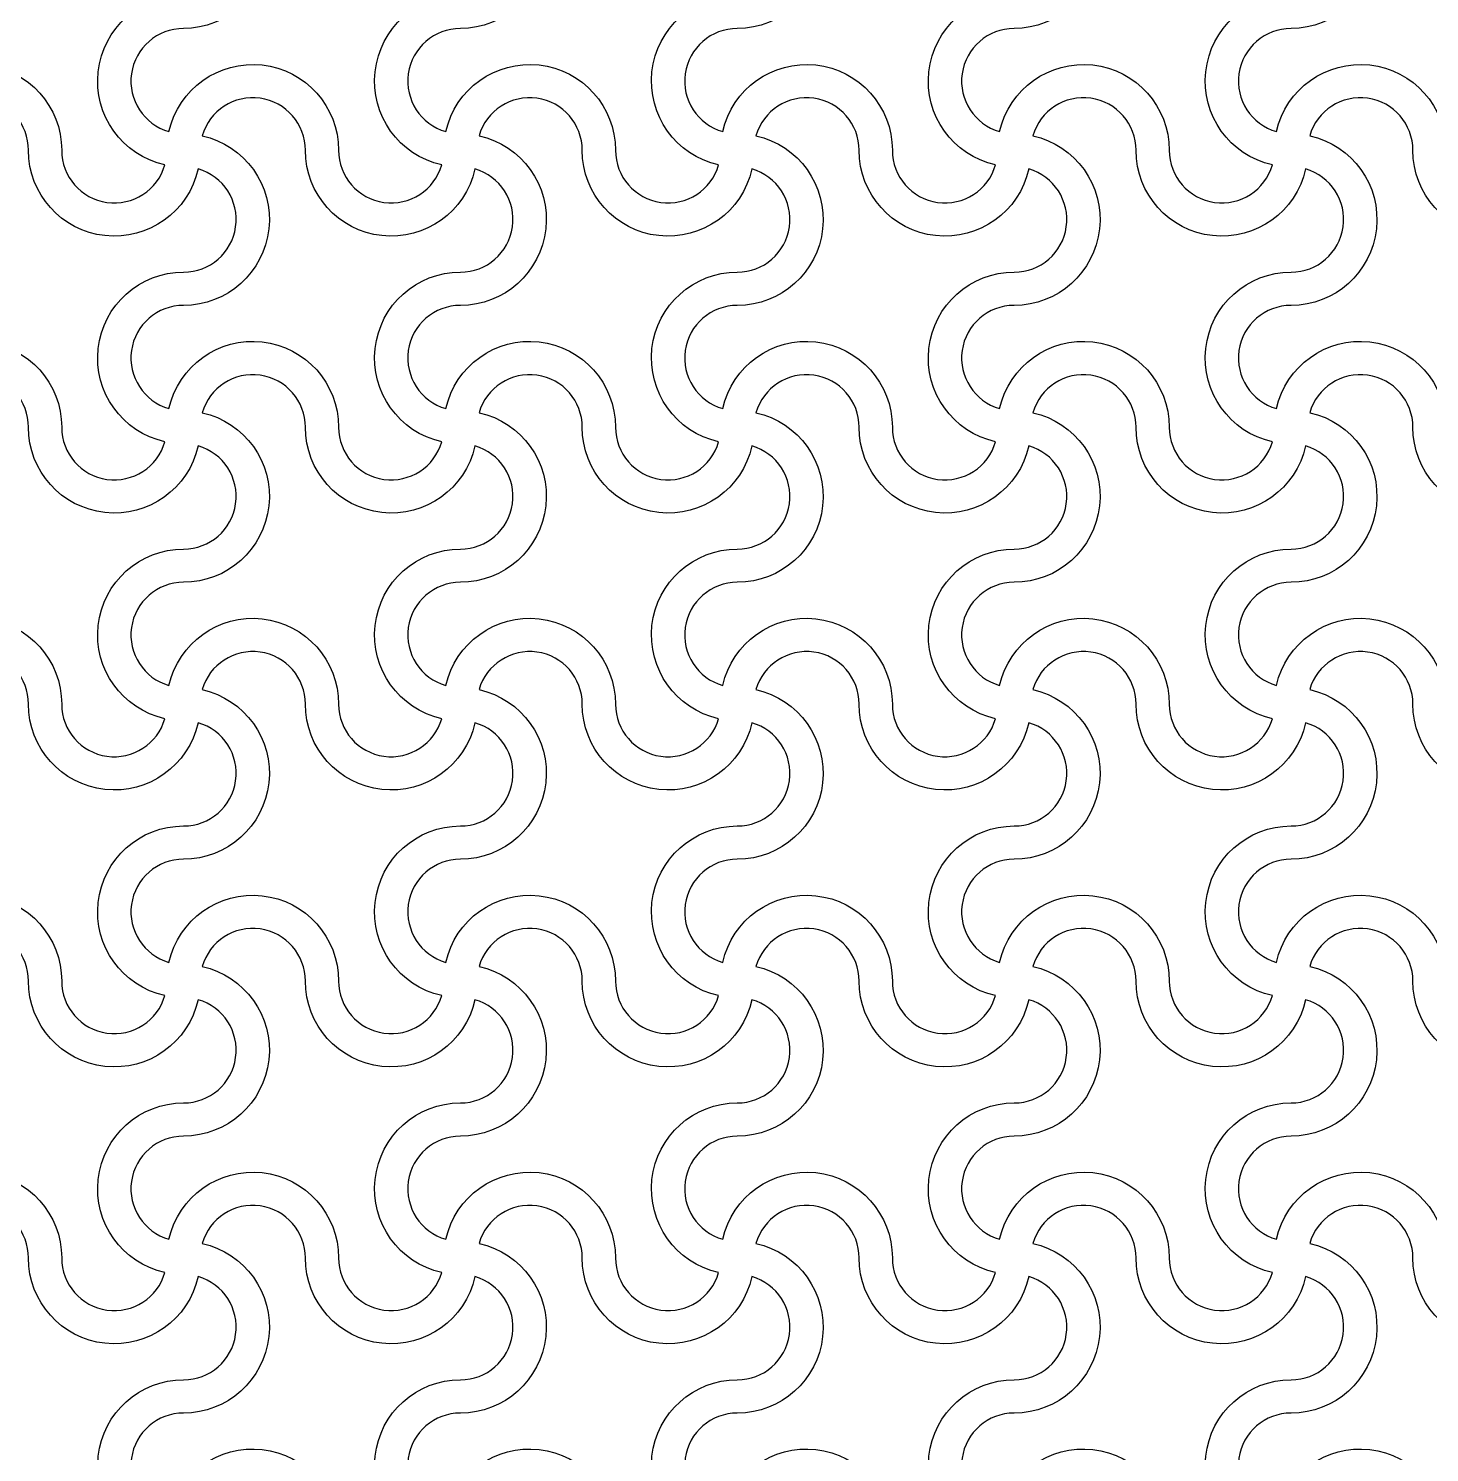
# Model space of a CAD drawing. Header units: millimetres. Extents: x 24 to 345, y 12 to 201.
# Drawn here: x 48.971 to 50.995, y 31.213 to 33.27 of the extents above; entities that cross this region are included whole.
import ezdxf

# ---------------------------------------------------------------- set-up
doc = ezdxf.new("R2010")
doc.units = ezdxf.units.MM
doc.header["$MEASUREMENT"] = 0
doc.layers.add('5th metal (rf+ground)', color=240, linetype='Continuous')

msp = doc.modelspace()

# ---------------------------------------------------------------- linework, layer by layer
at = {"layer": '5th metal (rf+ground)'}
for points in [[(49.21633, 33.46724, -0.8959788), (48.9713, 33.49421, 0.8687853), (48.82227, 33.51524, -0.8959788), (48.7953, 33.27021, 0.8687853), (48.77427, 33.12118, -0.8959788), (49.0193, 33.09421, 0.8687853), (49.16833, 33.07318, -0.8959788), (49.1953, 33.31821, 0.8687853)], [(49.21633, 33.46724, -0.8959788), (48.9713, 33.49421, 0.8687853), (48.82227, 33.51524, -0.8959788), (48.7953, 33.27021, 0.8687853), (48.77427, 33.12118, -0.8959788), (49.0193, 33.09421, 0.8687853), (49.16833, 33.07318, -0.8959788), (49.1953, 33.31821, 0.8687853)], [(49.21633, 33.46724, -0.8959788), (48.9713, 33.49421, 0.8687853), (48.82227, 33.51524, -0.8959788), (48.7953, 33.27021, 0.8687853), (48.77427, 33.12118, -0.8959788), (49.0193, 33.09421, 0.8687853), (49.16833, 33.07318, -0.8959788), (49.1953, 33.31821, 0.8687853)], [(49.21633, 33.46724, -0.8959788), (48.9713, 33.49421, 0.8687853), (48.82227, 33.51524, -0.8959788), (48.7953, 33.27021, 0.8687853), (48.77427, 33.12118, -0.8959788), (49.0193, 33.09421, 0.8687853), (49.16833, 33.07318, -0.8959788), (49.1953, 33.31821, 0.8687853)], [(49.61633, 33.46724, -0.8959788), (49.3713, 33.49421, 0.8687853), (49.22227, 33.51524, -0.8959788), (49.1953, 33.27021, 0.8687853), (49.17427, 33.12118, -0.8959788), (49.4193, 33.09421, 0.8687853), (49.56833, 33.07318, -0.8959788), (49.5953, 33.31821, 0.8687853)], [(49.61633, 33.46724, -0.8959788), (49.3713, 33.49421, 0.8687853), (49.22227, 33.51524, -0.8959788), (49.1953, 33.27021, 0.8687853), (49.17427, 33.12118, -0.8959788), (49.4193, 33.09421, 0.8687853), (49.56833, 33.07318, -0.8959788), (49.5953, 33.31821, 0.8687853)], [(49.61633, 33.46724, -0.8959788), (49.3713, 33.49421, 0.8687853), (49.22227, 33.51524, -0.8959788), (49.1953, 33.27021, 0.8687853), (49.17427, 33.12118, -0.8959788), (49.4193, 33.09421, 0.8687853), (49.56833, 33.07318, -0.8959788), (49.5953, 33.31821, 0.8687853)], [(49.61633, 33.46724, -0.8959788), (49.3713, 33.49421, 0.8687853), (49.22227, 33.51524, -0.8959788), (49.1953, 33.27021, 0.8687853), (49.17427, 33.12118, -0.8959788), (49.4193, 33.09421, 0.8687853), (49.56833, 33.07318, -0.8959788), (49.5953, 33.31821, 0.8687853)], [(50.01633, 33.46724, -0.8959788), (49.7713, 33.49421, 0.8687853), (49.62227, 33.51524, -0.8959788), (49.5953, 33.27021, 0.8687853), (49.57427, 33.12118, -0.8959788), (49.8193, 33.09421, 0.8687853), (49.96833, 33.07318, -0.8959788), (49.9953, 33.31821, 0.8687853)], [(50.01633, 33.46724, -0.8959788), (49.7713, 33.49421, 0.8687853), (49.62227, 33.51524, -0.8959788), (49.5953, 33.27021, 0.8687853), (49.57427, 33.12118, -0.8959788), (49.8193, 33.09421, 0.8687853), (49.96833, 33.07318, -0.8959788), (49.9953, 33.31821, 0.8687853)], [(50.01633, 33.46724, -0.8959788), (49.7713, 33.49421, 0.8687853), (49.62227, 33.51524, -0.8959788), (49.5953, 33.27021, 0.8687853), (49.57427, 33.12118, -0.8959788), (49.8193, 33.09421, 0.8687853), (49.96833, 33.07318, -0.8959788), (49.9953, 33.31821, 0.8687853)], [(50.01633, 33.46724, -0.8959788), (49.7713, 33.49421, 0.8687853), (49.62227, 33.51524, -0.8959788), (49.5953, 33.27021, 0.8687853), (49.57427, 33.12118, -0.8959788), (49.8193, 33.09421, 0.8687853), (49.96833, 33.07318, -0.8959788), (49.9953, 33.31821, 0.8687853)], [(50.41633, 33.46724, -0.8959788), (50.1713, 33.49421, 0.8687853), (50.02227, 33.51524, -0.8959788), (49.9953, 33.27021, 0.8687853), (49.97427, 33.12118, -0.8959788), (50.2193, 33.09421, 0.8687853), (50.36833, 33.07318, -0.8959788), (50.3953, 33.31821, 0.8687853)], [(50.41633, 33.46724, -0.8959788), (50.1713, 33.49421, 0.8687853), (50.02227, 33.51524, -0.8959788), (49.9953, 33.27021, 0.8687853), (49.97427, 33.12118, -0.8959788), (50.2193, 33.09421, 0.8687853), (50.36833, 33.07318, -0.8959788), (50.3953, 33.31821, 0.8687853)], [(50.41633, 33.46724, -0.8959788), (50.1713, 33.49421, 0.8687853), (50.02227, 33.51524, -0.8959788), (49.9953, 33.27021, 0.8687853), (49.97427, 33.12118, -0.8959788), (50.2193, 33.09421, 0.8687853), (50.36833, 33.07318, -0.8959788), (50.3953, 33.31821, 0.8687853)], [(50.41633, 33.46724, -0.8959788), (50.1713, 33.49421, 0.8687853), (50.02227, 33.51524, -0.8959788), (49.9953, 33.27021, 0.8687853), (49.97427, 33.12118, -0.8959788), (50.2193, 33.09421, 0.8687853), (50.36833, 33.07318, -0.8959788), (50.3953, 33.31821, 0.8687853)], [(50.81633, 33.46724, -0.8959788), (50.5713, 33.49421, 0.8687853), (50.42227, 33.51524, -0.8959788), (50.3953, 33.27021, 0.8687853), (50.37427, 33.12118, -0.8959788), (50.6193, 33.09421, 0.8687853), (50.76833, 33.07318, -0.8959788), (50.7953, 33.31821, 0.8687853)], [(50.81633, 33.46724, -0.8959788), (50.5713, 33.49421, 0.8687853), (50.42227, 33.51524, -0.8959788), (50.3953, 33.27021, 0.8687853), (50.37427, 33.12118, -0.8959788), (50.6193, 33.09421, 0.8687853), (50.76833, 33.07318, -0.8959788), (50.7953, 33.31821, 0.8687853)], [(50.81633, 33.46724, -0.8959788), (50.5713, 33.49421, 0.8687853), (50.42227, 33.51524, -0.8959788), (50.3953, 33.27021, 0.8687853), (50.37427, 33.12118, -0.8959788), (50.6193, 33.09421, 0.8687853), (50.76833, 33.07318, -0.8959788), (50.7953, 33.31821, 0.8687853)], [(50.81633, 33.46724, -0.8959788), (50.5713, 33.49421, 0.8687853), (50.42227, 33.51524, -0.8959788), (50.3953, 33.27021, 0.8687853), (50.37427, 33.12118, -0.8959788), (50.6193, 33.09421, 0.8687853), (50.76833, 33.07318, -0.8959788), (50.7953, 33.31821, 0.8687853)], [(51.21633, 33.46724, -0.8959788), (50.9713, 33.49421, 0.8687853), (50.82227, 33.51524, -0.8959788), (50.7953, 33.27021, 0.8687853), (50.77427, 33.12118, -0.8959788), (51.0193, 33.09421, 0.8687853), (51.16833, 33.07318, -0.8959788), (51.1953, 33.31821, 0.8687853)], [(51.21633, 33.46724, -0.8959788), (50.9713, 33.49421, 0.8687853), (50.82227, 33.51524, -0.8959788), (50.7953, 33.27021, 0.8687853), (50.77427, 33.12118, -0.8959788), (51.0193, 33.09421, 0.8687853), (51.16833, 33.07318, -0.8959788), (51.1953, 33.31821, 0.8687853)], [(51.21633, 33.46724, -0.8959788), (50.9713, 33.49421, 0.8687853), (50.82227, 33.51524, -0.8959788), (50.7953, 33.27021, 0.8687853), (50.77427, 33.12118, -0.8959788), (51.0193, 33.09421, 0.8687853), (51.16833, 33.07318, -0.8959788), (51.1953, 33.31821, 0.8687853)], [(51.21633, 33.46724, -0.8959788), (50.9713, 33.49421, 0.8687853), (50.82227, 33.51524, -0.8959788), (50.7953, 33.27021, 0.8687853), (50.77427, 33.12118, -0.8959788), (51.0193, 33.09421, 0.8687853), (51.16833, 33.07318, -0.8959788), (51.1953, 33.31821, 0.8687853)], [(49.21633, 33.06724, -0.8959788), (48.9713, 33.09421, 0.8687853), (48.82227, 33.11524, -0.8959788), (48.7953, 32.87021, 0.8687853), (48.77427, 32.72118, -0.8959788), (49.0193, 32.69421, 0.8687853), (49.16833, 32.67318, -0.8959788), (49.1953, 32.91821, 0.8687853)], [(49.21633, 33.06724, -0.8959788), (48.9713, 33.09421, 0.8687853), (48.82227, 33.11524, -0.8959788), (48.7953, 32.87021, 0.8687853), (48.77427, 32.72118, -0.8959788), (49.0193, 32.69421, 0.8687853), (49.16833, 32.67318, -0.8959788), (49.1953, 32.91821, 0.8687853)], [(49.21633, 33.06724, -0.8959788), (48.9713, 33.09421, 0.8687853), (48.82227, 33.11524, -0.8959788), (48.7953, 32.87021, 0.8687853), (48.77427, 32.72118, -0.8959788), (49.0193, 32.69421, 0.8687853), (49.16833, 32.67318, -0.8959788), (49.1953, 32.91821, 0.8687853)], [(49.21633, 33.06724, -0.8959788), (48.9713, 33.09421, 0.8687853), (48.82227, 33.11524, -0.8959788), (48.7953, 32.87021, 0.8687853), (48.77427, 32.72118, -0.8959788), (49.0193, 32.69421, 0.8687853), (49.16833, 32.67318, -0.8959788), (49.1953, 32.91821, 0.8687853)], [(49.61633, 33.06724, -0.8959788), (49.3713, 33.09421, 0.8687853), (49.22227, 33.11524, -0.8959788), (49.1953, 32.87021, 0.8687853), (49.17427, 32.72118, -0.8959788), (49.4193, 32.69421, 0.8687853), (49.56833, 32.67318, -0.8959788), (49.5953, 32.91821, 0.8687853)], [(49.61633, 33.06724, -0.8959788), (49.3713, 33.09421, 0.8687853), (49.22227, 33.11524, -0.8959788), (49.1953, 32.87021, 0.8687853), (49.17427, 32.72118, -0.8959788), (49.4193, 32.69421, 0.8687853), (49.56833, 32.67318, -0.8959788), (49.5953, 32.91821, 0.8687853)], [(49.61633, 33.06724, -0.8959788), (49.3713, 33.09421, 0.8687853), (49.22227, 33.11524, -0.8959788), (49.1953, 32.87021, 0.8687853), (49.17427, 32.72118, -0.8959788), (49.4193, 32.69421, 0.8687853), (49.56833, 32.67318, -0.8959788), (49.5953, 32.91821, 0.8687853)], [(49.61633, 33.06724, -0.8959788), (49.3713, 33.09421, 0.8687853), (49.22227, 33.11524, -0.8959788), (49.1953, 32.87021, 0.8687853), (49.17427, 32.72118, -0.8959788), (49.4193, 32.69421, 0.8687853), (49.56833, 32.67318, -0.8959788), (49.5953, 32.91821, 0.8687853)], [(50.01633, 33.06724, -0.8959788), (49.7713, 33.09421, 0.8687853), (49.62227, 33.11524, -0.8959788), (49.5953, 32.87021, 0.8687853), (49.57427, 32.72118, -0.8959788), (49.8193, 32.69421, 0.8687853), (49.96833, 32.67318, -0.8959788), (49.9953, 32.91821, 0.8687853)], [(50.01633, 33.06724, -0.8959788), (49.7713, 33.09421, 0.8687853), (49.62227, 33.11524, -0.8959788), (49.5953, 32.87021, 0.8687853), (49.57427, 32.72118, -0.8959788), (49.8193, 32.69421, 0.8687853), (49.96833, 32.67318, -0.8959788), (49.9953, 32.91821, 0.8687853)], [(50.01633, 33.06724, -0.8959788), (49.7713, 33.09421, 0.8687853), (49.62227, 33.11524, -0.8959788), (49.5953, 32.87021, 0.8687853), (49.57427, 32.72118, -0.8959788), (49.8193, 32.69421, 0.8687853), (49.96833, 32.67318, -0.8959788), (49.9953, 32.91821, 0.8687853)], [(50.01633, 33.06724, -0.8959788), (49.7713, 33.09421, 0.8687853), (49.62227, 33.11524, -0.8959788), (49.5953, 32.87021, 0.8687853), (49.57427, 32.72118, -0.8959788), (49.8193, 32.69421, 0.8687853), (49.96833, 32.67318, -0.8959788), (49.9953, 32.91821, 0.8687853)], [(50.41633, 33.06724, -0.8959788), (50.1713, 33.09421, 0.8687853), (50.02227, 33.11524, -0.8959788), (49.9953, 32.87021, 0.8687853), (49.97427, 32.72118, -0.8959788), (50.2193, 32.69421, 0.8687853), (50.36833, 32.67318, -0.8959788), (50.3953, 32.91821, 0.8687853)], [(50.41633, 33.06724, -0.8959788), (50.1713, 33.09421, 0.8687853), (50.02227, 33.11524, -0.8959788), (49.9953, 32.87021, 0.8687853), (49.97427, 32.72118, -0.8959788), (50.2193, 32.69421, 0.8687853), (50.36833, 32.67318, -0.8959788), (50.3953, 32.91821, 0.8687853)], [(50.41633, 33.06724, -0.8959788), (50.1713, 33.09421, 0.8687853), (50.02227, 33.11524, -0.8959788), (49.9953, 32.87021, 0.8687853), (49.97427, 32.72118, -0.8959788), (50.2193, 32.69421, 0.8687853), (50.36833, 32.67318, -0.8959788), (50.3953, 32.91821, 0.8687853)], [(50.41633, 33.06724, -0.8959788), (50.1713, 33.09421, 0.8687853), (50.02227, 33.11524, -0.8959788), (49.9953, 32.87021, 0.8687853), (49.97427, 32.72118, -0.8959788), (50.2193, 32.69421, 0.8687853), (50.36833, 32.67318, -0.8959788), (50.3953, 32.91821, 0.8687853)], [(50.81633, 33.06724, -0.8959788), (50.5713, 33.09421, 0.8687853), (50.42227, 33.11524, -0.8959788), (50.3953, 32.87021, 0.8687853), (50.37427, 32.72118, -0.8959788), (50.6193, 32.69421, 0.8687853), (50.76833, 32.67318, -0.8959788), (50.7953, 32.91821, 0.8687853)], [(50.81633, 33.06724, -0.8959788), (50.5713, 33.09421, 0.8687853), (50.42227, 33.11524, -0.8959788), (50.3953, 32.87021, 0.8687853), (50.37427, 32.72118, -0.8959788), (50.6193, 32.69421, 0.8687853), (50.76833, 32.67318, -0.8959788), (50.7953, 32.91821, 0.8687853)], [(50.81633, 33.06724, -0.8959788), (50.5713, 33.09421, 0.8687853), (50.42227, 33.11524, -0.8959788), (50.3953, 32.87021, 0.8687853), (50.37427, 32.72118, -0.8959788), (50.6193, 32.69421, 0.8687853), (50.76833, 32.67318, -0.8959788), (50.7953, 32.91821, 0.8687853)], [(50.81633, 33.06724, -0.8959788), (50.5713, 33.09421, 0.8687853), (50.42227, 33.11524, -0.8959788), (50.3953, 32.87021, 0.8687853), (50.37427, 32.72118, -0.8959788), (50.6193, 32.69421, 0.8687853), (50.76833, 32.67318, -0.8959788), (50.7953, 32.91821, 0.8687853)], [(51.21633, 33.06724, -0.8959788), (50.9713, 33.09421, 0.8687853), (50.82227, 33.11524, -0.8959788), (50.7953, 32.87021, 0.8687853), (50.77427, 32.72118, -0.8959788), (51.0193, 32.69421, 0.8687853), (51.16833, 32.67318, -0.8959788), (51.1953, 32.91821, 0.8687853)], [(51.21633, 33.06724, -0.8959788), (50.9713, 33.09421, 0.8687853), (50.82227, 33.11524, -0.8959788), (50.7953, 32.87021, 0.8687853), (50.77427, 32.72118, -0.8959788), (51.0193, 32.69421, 0.8687853), (51.16833, 32.67318, -0.8959788), (51.1953, 32.91821, 0.8687853)], [(51.21633, 33.06724, -0.8959788), (50.9713, 33.09421, 0.8687853), (50.82227, 33.11524, -0.8959788), (50.7953, 32.87021, 0.8687853), (50.77427, 32.72118, -0.8959788), (51.0193, 32.69421, 0.8687853), (51.16833, 32.67318, -0.8959788), (51.1953, 32.91821, 0.8687853)], [(51.21633, 33.06724, -0.8959788), (50.9713, 33.09421, 0.8687853), (50.82227, 33.11524, -0.8959788), (50.7953, 32.87021, 0.8687853), (50.77427, 32.72118, -0.8959788), (51.0193, 32.69421, 0.8687853), (51.16833, 32.67318, -0.8959788), (51.1953, 32.91821, 0.8687853)], [(49.21633, 32.66724, -0.8959788), (48.9713, 32.69421, 0.8687853), (48.82227, 32.71524, -0.8959788), (48.7953, 32.47021, 0.8687853), (48.77427, 32.32118, -0.8959788), (49.0193, 32.29421, 0.8687853), (49.16833, 32.27318, -0.8959788), (49.1953, 32.51821, 0.8687853)], [(49.21633, 32.66724, -0.8959788), (48.9713, 32.69421, 0.8687853), (48.82227, 32.71524, -0.8959788), (48.7953, 32.47021, 0.8687853), (48.77427, 32.32118, -0.8959788), (49.0193, 32.29421, 0.8687853), (49.16833, 32.27318, -0.8959788), (49.1953, 32.51821, 0.8687853)], [(49.21633, 32.66724, -0.8959788), (48.9713, 32.69421, 0.8687853), (48.82227, 32.71524, -0.8959788), (48.7953, 32.47021, 0.8687853), (48.77427, 32.32118, -0.8959788), (49.0193, 32.29421, 0.8687853), (49.16833, 32.27318, -0.8959788), (49.1953, 32.51821, 0.8687853)], [(49.21633, 32.66724, -0.8959788), (48.9713, 32.69421, 0.8687853), (48.82227, 32.71524, -0.8959788), (48.7953, 32.47021, 0.8687853), (48.77427, 32.32118, -0.8959788), (49.0193, 32.29421, 0.8687853), (49.16833, 32.27318, -0.8959788), (49.1953, 32.51821, 0.8687853)], [(49.61633, 32.66724, -0.8959788), (49.3713, 32.69421, 0.8687853), (49.22227, 32.71524, -0.8959788), (49.1953, 32.47021, 0.8687853), (49.17427, 32.32118, -0.8959788), (49.4193, 32.29421, 0.8687853), (49.56833, 32.27318, -0.8959788), (49.5953, 32.51821, 0.8687853)], [(49.61633, 32.66724, -0.8959788), (49.3713, 32.69421, 0.8687853), (49.22227, 32.71524, -0.8959788), (49.1953, 32.47021, 0.8687853), (49.17427, 32.32118, -0.8959788), (49.4193, 32.29421, 0.8687853), (49.56833, 32.27318, -0.8959788), (49.5953, 32.51821, 0.8687853)], [(49.61633, 32.66724, -0.8959788), (49.3713, 32.69421, 0.8687853), (49.22227, 32.71524, -0.8959788), (49.1953, 32.47021, 0.8687853), (49.17427, 32.32118, -0.8959788), (49.4193, 32.29421, 0.8687853), (49.56833, 32.27318, -0.8959788), (49.5953, 32.51821, 0.8687853)], [(49.61633, 32.66724, -0.8959788), (49.3713, 32.69421, 0.8687853), (49.22227, 32.71524, -0.8959788), (49.1953, 32.47021, 0.8687853), (49.17427, 32.32118, -0.8959788), (49.4193, 32.29421, 0.8687853), (49.56833, 32.27318, -0.8959788), (49.5953, 32.51821, 0.8687853)], [(50.01633, 32.66724, -0.8959788), (49.7713, 32.69421, 0.8687853), (49.62227, 32.71524, -0.8959788), (49.5953, 32.47021, 0.8687853), (49.57427, 32.32118, -0.8959788), (49.8193, 32.29421, 0.8687853), (49.96833, 32.27318, -0.8959788), (49.9953, 32.51821, 0.8687853)], [(50.01633, 32.66724, -0.8959788), (49.7713, 32.69421, 0.8687853), (49.62227, 32.71524, -0.8959788), (49.5953, 32.47021, 0.8687853), (49.57427, 32.32118, -0.8959788), (49.8193, 32.29421, 0.8687853), (49.96833, 32.27318, -0.8959788), (49.9953, 32.51821, 0.8687853)], [(50.01633, 32.66724, -0.8959788), (49.7713, 32.69421, 0.8687853), (49.62227, 32.71524, -0.8959788), (49.5953, 32.47021, 0.8687853), (49.57427, 32.32118, -0.8959788), (49.8193, 32.29421, 0.8687853), (49.96833, 32.27318, -0.8959788), (49.9953, 32.51821, 0.8687853)], [(50.01633, 32.66724, -0.8959788), (49.7713, 32.69421, 0.8687853), (49.62227, 32.71524, -0.8959788), (49.5953, 32.47021, 0.8687853), (49.57427, 32.32118, -0.8959788), (49.8193, 32.29421, 0.8687853), (49.96833, 32.27318, -0.8959788), (49.9953, 32.51821, 0.8687853)], [(50.41633, 32.66724, -0.8959788), (50.1713, 32.69421, 0.8687853), (50.02227, 32.71524, -0.8959788), (49.9953, 32.47021, 0.8687853), (49.97427, 32.32118, -0.8959788), (50.2193, 32.29421, 0.8687853), (50.36833, 32.27318, -0.8959788), (50.3953, 32.51821, 0.8687853)], [(50.41633, 32.66724, -0.8959788), (50.1713, 32.69421, 0.8687853), (50.02227, 32.71524, -0.8959788), (49.9953, 32.47021, 0.8687853), (49.97427, 32.32118, -0.8959788), (50.2193, 32.29421, 0.8687853), (50.36833, 32.27318, -0.8959788), (50.3953, 32.51821, 0.8687853)], [(50.41633, 32.66724, -0.8959788), (50.1713, 32.69421, 0.8687853), (50.02227, 32.71524, -0.8959788), (49.9953, 32.47021, 0.8687853), (49.97427, 32.32118, -0.8959788), (50.2193, 32.29421, 0.8687853), (50.36833, 32.27318, -0.8959788), (50.3953, 32.51821, 0.8687853)], [(50.41633, 32.66724, -0.8959788), (50.1713, 32.69421, 0.8687853), (50.02227, 32.71524, -0.8959788), (49.9953, 32.47021, 0.8687853), (49.97427, 32.32118, -0.8959788), (50.2193, 32.29421, 0.8687853), (50.36833, 32.27318, -0.8959788), (50.3953, 32.51821, 0.8687853)], [(50.81633, 32.66724, -0.8959788), (50.5713, 32.69421, 0.8687853), (50.42227, 32.71524, -0.8959788), (50.3953, 32.47021, 0.8687853), (50.37427, 32.32118, -0.8959788), (50.6193, 32.29421, 0.8687853), (50.76833, 32.27318, -0.8959788), (50.7953, 32.51821, 0.8687853)], [(50.81633, 32.66724, -0.8959788), (50.5713, 32.69421, 0.8687853), (50.42227, 32.71524, -0.8959788), (50.3953, 32.47021, 0.8687853), (50.37427, 32.32118, -0.8959788), (50.6193, 32.29421, 0.8687853), (50.76833, 32.27318, -0.8959788), (50.7953, 32.51821, 0.8687853)], [(50.81633, 32.66724, -0.8959788), (50.5713, 32.69421, 0.8687853), (50.42227, 32.71524, -0.8959788), (50.3953, 32.47021, 0.8687853), (50.37427, 32.32118, -0.8959788), (50.6193, 32.29421, 0.8687853), (50.76833, 32.27318, -0.8959788), (50.7953, 32.51821, 0.8687853)], [(50.81633, 32.66724, -0.8959788), (50.5713, 32.69421, 0.8687853), (50.42227, 32.71524, -0.8959788), (50.3953, 32.47021, 0.8687853), (50.37427, 32.32118, -0.8959788), (50.6193, 32.29421, 0.8687853), (50.76833, 32.27318, -0.8959788), (50.7953, 32.51821, 0.8687853)], [(51.21633, 32.66724, -0.8959788), (50.9713, 32.69421, 0.8687853), (50.82227, 32.71524, -0.8959788), (50.7953, 32.47021, 0.8687853), (50.77427, 32.32118, -0.8959788), (51.0193, 32.29421, 0.8687853), (51.16833, 32.27318, -0.8959788), (51.1953, 32.51821, 0.8687853)], [(51.21633, 32.66724, -0.8959788), (50.9713, 32.69421, 0.8687853), (50.82227, 32.71524, -0.8959788), (50.7953, 32.47021, 0.8687853), (50.77427, 32.32118, -0.8959788), (51.0193, 32.29421, 0.8687853), (51.16833, 32.27318, -0.8959788), (51.1953, 32.51821, 0.8687853)], [(51.21633, 32.66724, -0.8959788), (50.9713, 32.69421, 0.8687853), (50.82227, 32.71524, -0.8959788), (50.7953, 32.47021, 0.8687853), (50.77427, 32.32118, -0.8959788), (51.0193, 32.29421, 0.8687853), (51.16833, 32.27318, -0.8959788), (51.1953, 32.51821, 0.8687853)], [(51.21633, 32.66724, -0.8959788), (50.9713, 32.69421, 0.8687853), (50.82227, 32.71524, -0.8959788), (50.7953, 32.47021, 0.8687853), (50.77427, 32.32118, -0.8959788), (51.0193, 32.29421, 0.8687853), (51.16833, 32.27318, -0.8959788), (51.1953, 32.51821, 0.8687853)], [(49.21633, 32.26724, -0.8959788), (48.9713, 32.29421, 0.8687853), (48.82227, 32.31524, -0.8959788), (48.7953, 32.07021, 0.8687853), (48.77427, 31.92118, -0.8959788), (49.0193, 31.89421, 0.8687853), (49.16833, 31.87318, -0.8959788), (49.1953, 32.11821, 0.8687853)], [(49.21633, 32.26724, -0.8959788), (48.9713, 32.29421, 0.8687853), (48.82227, 32.31524, -0.8959788), (48.7953, 32.07021, 0.8687853), (48.77427, 31.92118, -0.8959788), (49.0193, 31.89421, 0.8687853), (49.16833, 31.87318, -0.8959788), (49.1953, 32.11821, 0.8687853)], [(49.21633, 32.26724, -0.8959788), (48.9713, 32.29421, 0.8687853), (48.82227, 32.31524, -0.8959788), (48.7953, 32.07021, 0.8687853), (48.77427, 31.92118, -0.8959788), (49.0193, 31.89421, 0.8687853), (49.16833, 31.87318, -0.8959788), (49.1953, 32.11821, 0.8687853)], [(49.21633, 32.26724, -0.8959788), (48.9713, 32.29421, 0.8687853), (48.82227, 32.31524, -0.8959788), (48.7953, 32.07021, 0.8687853), (48.77427, 31.92118, -0.8959788), (49.0193, 31.89421, 0.8687853), (49.16833, 31.87318, -0.8959788), (49.1953, 32.11821, 0.8687853)], [(49.61633, 32.26724, -0.8959788), (49.3713, 32.29421, 0.8687853), (49.22227, 32.31524, -0.8959788), (49.1953, 32.07021, 0.8687853), (49.17427, 31.92118, -0.8959788), (49.4193, 31.89421, 0.8687853), (49.56833, 31.87318, -0.8959788), (49.5953, 32.11821, 0.8687853)], [(49.61633, 32.26724, -0.8959788), (49.3713, 32.29421, 0.8687853), (49.22227, 32.31524, -0.8959788), (49.1953, 32.07021, 0.8687853), (49.17427, 31.92118, -0.8959788), (49.4193, 31.89421, 0.8687853), (49.56833, 31.87318, -0.8959788), (49.5953, 32.11821, 0.8687853)], [(49.61633, 32.26724, -0.8959788), (49.3713, 32.29421, 0.8687853), (49.22227, 32.31524, -0.8959788), (49.1953, 32.07021, 0.8687853), (49.17427, 31.92118, -0.8959788), (49.4193, 31.89421, 0.8687853), (49.56833, 31.87318, -0.8959788), (49.5953, 32.11821, 0.8687853)], [(49.61633, 32.26724, -0.8959788), (49.3713, 32.29421, 0.8687853), (49.22227, 32.31524, -0.8959788), (49.1953, 32.07021, 0.8687853), (49.17427, 31.92118, -0.8959788), (49.4193, 31.89421, 0.8687853), (49.56833, 31.87318, -0.8959788), (49.5953, 32.11821, 0.8687853)], [(50.01633, 32.26724, -0.8959788), (49.7713, 32.29421, 0.8687853), (49.62227, 32.31524, -0.8959788), (49.5953, 32.07021, 0.8687853), (49.57427, 31.92118, -0.8959788), (49.8193, 31.89421, 0.8687853), (49.96833, 31.87318, -0.8959788), (49.9953, 32.11821, 0.8687853)], [(50.01633, 32.26724, -0.8959788), (49.7713, 32.29421, 0.8687853), (49.62227, 32.31524, -0.8959788), (49.5953, 32.07021, 0.8687853), (49.57427, 31.92118, -0.8959788), (49.8193, 31.89421, 0.8687853), (49.96833, 31.87318, -0.8959788), (49.9953, 32.11821, 0.8687853)], [(50.01633, 32.26724, -0.8959788), (49.7713, 32.29421, 0.8687853), (49.62227, 32.31524, -0.8959788), (49.5953, 32.07021, 0.8687853), (49.57427, 31.92118, -0.8959788), (49.8193, 31.89421, 0.8687853), (49.96833, 31.87318, -0.8959788), (49.9953, 32.11821, 0.8687853)], [(50.01633, 32.26724, -0.8959788), (49.7713, 32.29421, 0.8687853), (49.62227, 32.31524, -0.8959788), (49.5953, 32.07021, 0.8687853), (49.57427, 31.92118, -0.8959788), (49.8193, 31.89421, 0.8687853), (49.96833, 31.87318, -0.8959788), (49.9953, 32.11821, 0.8687853)], [(50.41633, 32.26724, -0.8959788), (50.1713, 32.29421, 0.8687853), (50.02227, 32.31524, -0.8959788), (49.9953, 32.07021, 0.8687853), (49.97427, 31.92118, -0.8959788), (50.2193, 31.89421, 0.8687853), (50.36833, 31.87318, -0.8959788), (50.3953, 32.11821, 0.8687853)], [(50.41633, 32.26724, -0.8959788), (50.1713, 32.29421, 0.8687853), (50.02227, 32.31524, -0.8959788), (49.9953, 32.07021, 0.8687853), (49.97427, 31.92118, -0.8959788), (50.2193, 31.89421, 0.8687853), (50.36833, 31.87318, -0.8959788), (50.3953, 32.11821, 0.8687853)], [(50.41633, 32.26724, -0.8959788), (50.1713, 32.29421, 0.8687853), (50.02227, 32.31524, -0.8959788), (49.9953, 32.07021, 0.8687853), (49.97427, 31.92118, -0.8959788), (50.2193, 31.89421, 0.8687853), (50.36833, 31.87318, -0.8959788), (50.3953, 32.11821, 0.8687853)], [(50.41633, 32.26724, -0.8959788), (50.1713, 32.29421, 0.8687853), (50.02227, 32.31524, -0.8959788), (49.9953, 32.07021, 0.8687853), (49.97427, 31.92118, -0.8959788), (50.2193, 31.89421, 0.8687853), (50.36833, 31.87318, -0.8959788), (50.3953, 32.11821, 0.8687853)], [(50.81633, 32.26724, -0.8959788), (50.5713, 32.29421, 0.8687853), (50.42227, 32.31524, -0.8959788), (50.3953, 32.07021, 0.8687853), (50.37427, 31.92118, -0.8959788), (50.6193, 31.89421, 0.8687853), (50.76833, 31.87318, -0.8959788), (50.7953, 32.11821, 0.8687853)], [(50.81633, 32.26724, -0.8959788), (50.5713, 32.29421, 0.8687853), (50.42227, 32.31524, -0.8959788), (50.3953, 32.07021, 0.8687853), (50.37427, 31.92118, -0.8959788), (50.6193, 31.89421, 0.8687853), (50.76833, 31.87318, -0.8959788), (50.7953, 32.11821, 0.8687853)], [(50.81633, 32.26724, -0.8959788), (50.5713, 32.29421, 0.8687853), (50.42227, 32.31524, -0.8959788), (50.3953, 32.07021, 0.8687853), (50.37427, 31.92118, -0.8959788), (50.6193, 31.89421, 0.8687853), (50.76833, 31.87318, -0.8959788), (50.7953, 32.11821, 0.8687853)], [(50.81633, 32.26724, -0.8959788), (50.5713, 32.29421, 0.8687853), (50.42227, 32.31524, -0.8959788), (50.3953, 32.07021, 0.8687853), (50.37427, 31.92118, -0.8959788), (50.6193, 31.89421, 0.8687853), (50.76833, 31.87318, -0.8959788), (50.7953, 32.11821, 0.8687853)], [(51.21633, 32.26724, -0.8959788), (50.9713, 32.29421, 0.8687853), (50.82227, 32.31524, -0.8959788), (50.7953, 32.07021, 0.8687853), (50.77427, 31.92118, -0.8959788), (51.0193, 31.89421, 0.8687853), (51.16833, 31.87318, -0.8959788), (51.1953, 32.11821, 0.8687853)], [(51.21633, 32.26724, -0.8959788), (50.9713, 32.29421, 0.8687853), (50.82227, 32.31524, -0.8959788), (50.7953, 32.07021, 0.8687853), (50.77427, 31.92118, -0.8959788), (51.0193, 31.89421, 0.8687853), (51.16833, 31.87318, -0.8959788), (51.1953, 32.11821, 0.8687853)], [(51.21633, 32.26724, -0.8959788), (50.9713, 32.29421, 0.8687853), (50.82227, 32.31524, -0.8959788), (50.7953, 32.07021, 0.8687853), (50.77427, 31.92118, -0.8959788), (51.0193, 31.89421, 0.8687853), (51.16833, 31.87318, -0.8959788), (51.1953, 32.11821, 0.8687853)], [(51.21633, 32.26724, -0.8959788), (50.9713, 32.29421, 0.8687853), (50.82227, 32.31524, -0.8959788), (50.7953, 32.07021, 0.8687853), (50.77427, 31.92118, -0.8959788), (51.0193, 31.89421, 0.8687853), (51.16833, 31.87318, -0.8959788), (51.1953, 32.11821, 0.8687853)], [(49.21633, 31.86724, -0.8959788), (48.9713, 31.89421, 0.8687853), (48.82227, 31.91524, -0.8959788), (48.7953, 31.67021, 0.8687853), (48.77427, 31.52118, -0.8959788), (49.0193, 31.49421, 0.8687853), (49.16833, 31.47318, -0.8959788), (49.1953, 31.71821, 0.8687853)], [(49.21633, 31.86724, -0.8959788), (48.9713, 31.89421, 0.8687853), (48.82227, 31.91524, -0.8959788), (48.7953, 31.67021, 0.8687853), (48.77427, 31.52118, -0.8959788), (49.0193, 31.49421, 0.8687853), (49.16833, 31.47318, -0.8959788), (49.1953, 31.71821, 0.8687853)], [(49.21633, 31.86724, -0.8959788), (48.9713, 31.89421, 0.8687853), (48.82227, 31.91524, -0.8959788), (48.7953, 31.67021, 0.8687853), (48.77427, 31.52118, -0.8959788), (49.0193, 31.49421, 0.8687853), (49.16833, 31.47318, -0.8959788), (49.1953, 31.71821, 0.8687853)], [(49.21633, 31.86724, -0.8959788), (48.9713, 31.89421, 0.8687853), (48.82227, 31.91524, -0.8959788), (48.7953, 31.67021, 0.8687853), (48.77427, 31.52118, -0.8959788), (49.0193, 31.49421, 0.8687853), (49.16833, 31.47318, -0.8959788), (49.1953, 31.71821, 0.8687853)], [(49.61633, 31.86724, -0.8959788), (49.3713, 31.89421, 0.8687853), (49.22227, 31.91524, -0.8959788), (49.1953, 31.67021, 0.8687853), (49.17427, 31.52118, -0.8959788), (49.4193, 31.49421, 0.8687853), (49.56833, 31.47318, -0.8959788), (49.5953, 31.71821, 0.8687853)], [(49.61633, 31.86724, -0.8959788), (49.3713, 31.89421, 0.8687853), (49.22227, 31.91524, -0.8959788), (49.1953, 31.67021, 0.8687853), (49.17427, 31.52118, -0.8959788), (49.4193, 31.49421, 0.8687853), (49.56833, 31.47318, -0.8959788), (49.5953, 31.71821, 0.8687853)], [(49.61633, 31.86724, -0.8959788), (49.3713, 31.89421, 0.8687853), (49.22227, 31.91524, -0.8959788), (49.1953, 31.67021, 0.8687853), (49.17427, 31.52118, -0.8959788), (49.4193, 31.49421, 0.8687853), (49.56833, 31.47318, -0.8959788), (49.5953, 31.71821, 0.8687853)], [(49.61633, 31.86724, -0.8959788), (49.3713, 31.89421, 0.8687853), (49.22227, 31.91524, -0.8959788), (49.1953, 31.67021, 0.8687853), (49.17427, 31.52118, -0.8959788), (49.4193, 31.49421, 0.8687853), (49.56833, 31.47318, -0.8959788), (49.5953, 31.71821, 0.8687853)], [(50.01633, 31.86724, -0.8959788), (49.7713, 31.89421, 0.8687853), (49.62227, 31.91524, -0.8959788), (49.5953, 31.67021, 0.8687853), (49.57427, 31.52118, -0.8959788), (49.8193, 31.49421, 0.8687853), (49.96833, 31.47318, -0.8959788), (49.9953, 31.71821, 0.8687853)], [(50.01633, 31.86724, -0.8959788), (49.7713, 31.89421, 0.8687853), (49.62227, 31.91524, -0.8959788), (49.5953, 31.67021, 0.8687853), (49.57427, 31.52118, -0.8959788), (49.8193, 31.49421, 0.8687853), (49.96833, 31.47318, -0.8959788), (49.9953, 31.71821, 0.8687853)], [(50.01633, 31.86724, -0.8959788), (49.7713, 31.89421, 0.8687853), (49.62227, 31.91524, -0.8959788), (49.5953, 31.67021, 0.8687853), (49.57427, 31.52118, -0.8959788), (49.8193, 31.49421, 0.8687853), (49.96833, 31.47318, -0.8959788), (49.9953, 31.71821, 0.8687853)], [(50.01633, 31.86724, -0.8959788), (49.7713, 31.89421, 0.8687853), (49.62227, 31.91524, -0.8959788), (49.5953, 31.67021, 0.8687853), (49.57427, 31.52118, -0.8959788), (49.8193, 31.49421, 0.8687853), (49.96833, 31.47318, -0.8959788), (49.9953, 31.71821, 0.8687853)], [(50.41633, 31.86724, -0.8959788), (50.1713, 31.89421, 0.8687853), (50.02227, 31.91524, -0.8959788), (49.9953, 31.67021, 0.8687853), (49.97427, 31.52118, -0.8959788), (50.2193, 31.49421, 0.8687853), (50.36833, 31.47318, -0.8959788), (50.3953, 31.71821, 0.8687853)], [(50.41633, 31.86724, -0.8959788), (50.1713, 31.89421, 0.8687853), (50.02227, 31.91524, -0.8959788), (49.9953, 31.67021, 0.8687853), (49.97427, 31.52118, -0.8959788), (50.2193, 31.49421, 0.8687853), (50.36833, 31.47318, -0.8959788), (50.3953, 31.71821, 0.8687853)], [(50.41633, 31.86724, -0.8959788), (50.1713, 31.89421, 0.8687853), (50.02227, 31.91524, -0.8959788), (49.9953, 31.67021, 0.8687853), (49.97427, 31.52118, -0.8959788), (50.2193, 31.49421, 0.8687853), (50.36833, 31.47318, -0.8959788), (50.3953, 31.71821, 0.8687853)], [(50.41633, 31.86724, -0.8959788), (50.1713, 31.89421, 0.8687853), (50.02227, 31.91524, -0.8959788), (49.9953, 31.67021, 0.8687853), (49.97427, 31.52118, -0.8959788), (50.2193, 31.49421, 0.8687853), (50.36833, 31.47318, -0.8959788), (50.3953, 31.71821, 0.8687853)], [(50.81633, 31.86724, -0.8959788), (50.5713, 31.89421, 0.8687853), (50.42227, 31.91524, -0.8959788), (50.3953, 31.67021, 0.8687853), (50.37427, 31.52118, -0.8959788), (50.6193, 31.49421, 0.8687853), (50.76833, 31.47318, -0.8959788), (50.7953, 31.71821, 0.8687853)], [(50.81633, 31.86724, -0.8959788), (50.5713, 31.89421, 0.8687853), (50.42227, 31.91524, -0.8959788), (50.3953, 31.67021, 0.8687853), (50.37427, 31.52118, -0.8959788), (50.6193, 31.49421, 0.8687853), (50.76833, 31.47318, -0.8959788), (50.7953, 31.71821, 0.8687853)], [(50.81633, 31.86724, -0.8959788), (50.5713, 31.89421, 0.8687853), (50.42227, 31.91524, -0.8959788), (50.3953, 31.67021, 0.8687853), (50.37427, 31.52118, -0.8959788), (50.6193, 31.49421, 0.8687853), (50.76833, 31.47318, -0.8959788), (50.7953, 31.71821, 0.8687853)], [(50.81633, 31.86724, -0.8959788), (50.5713, 31.89421, 0.8687853), (50.42227, 31.91524, -0.8959788), (50.3953, 31.67021, 0.8687853), (50.37427, 31.52118, -0.8959788), (50.6193, 31.49421, 0.8687853), (50.76833, 31.47318, -0.8959788), (50.7953, 31.71821, 0.8687853)], [(51.21633, 31.86724, -0.8959788), (50.9713, 31.89421, 0.8687853), (50.82227, 31.91524, -0.8959788), (50.7953, 31.67021, 0.8687853), (50.77427, 31.52118, -0.8959788), (51.0193, 31.49421, 0.8687853), (51.16833, 31.47318, -0.8959788), (51.1953, 31.71821, 0.8687853)], [(51.21633, 31.86724, -0.8959788), (50.9713, 31.89421, 0.8687853), (50.82227, 31.91524, -0.8959788), (50.7953, 31.67021, 0.8687853), (50.77427, 31.52118, -0.8959788), (51.0193, 31.49421, 0.8687853), (51.16833, 31.47318, -0.8959788), (51.1953, 31.71821, 0.8687853)], [(51.21633, 31.86724, -0.8959788), (50.9713, 31.89421, 0.8687853), (50.82227, 31.91524, -0.8959788), (50.7953, 31.67021, 0.8687853), (50.77427, 31.52118, -0.8959788), (51.0193, 31.49421, 0.8687853), (51.16833, 31.47318, -0.8959788), (51.1953, 31.71821, 0.8687853)], [(51.21633, 31.86724, -0.8959788), (50.9713, 31.89421, 0.8687853), (50.82227, 31.91524, -0.8959788), (50.7953, 31.67021, 0.8687853), (50.77427, 31.52118, -0.8959788), (51.0193, 31.49421, 0.8687853), (51.16833, 31.47318, -0.8959788), (51.1953, 31.71821, 0.8687853)], [(49.21633, 31.46724, -0.8959788), (48.9713, 31.49421, 0.8687853), (48.82227, 31.51524, -0.8959788), (48.7953, 31.27021, 0.8687853), (48.77427, 31.12118, -0.8959788), (49.0193, 31.09421, 0.8687853), (49.16833, 31.07318, -0.8959788), (49.1953, 31.31821, 0.8687853)], [(49.21633, 31.46724, -0.8959788), (48.9713, 31.49421, 0.8687853), (48.82227, 31.51524, -0.8959788), (48.7953, 31.27021, 0.8687853), (48.77427, 31.12118, -0.8959788), (49.0193, 31.09421, 0.8687853), (49.16833, 31.07318, -0.8959788), (49.1953, 31.31821, 0.8687853)], [(49.21633, 31.46724, -0.8959788), (48.9713, 31.49421, 0.8687853), (48.82227, 31.51524, -0.8959788), (48.7953, 31.27021, 0.8687853), (48.77427, 31.12118, -0.8959788), (49.0193, 31.09421, 0.8687853), (49.16833, 31.07318, -0.8959788), (49.1953, 31.31821, 0.8687853)], [(49.21633, 31.46724, -0.8959788), (48.9713, 31.49421, 0.8687853), (48.82227, 31.51524, -0.8959788), (48.7953, 31.27021, 0.8687853), (48.77427, 31.12118, -0.8959788), (49.0193, 31.09421, 0.8687853), (49.16833, 31.07318, -0.8959788), (49.1953, 31.31821, 0.8687853)], [(49.61633, 31.46724, -0.8959788), (49.3713, 31.49421, 0.8687853), (49.22227, 31.51524, -0.8959788), (49.1953, 31.27021, 0.8687853), (49.17427, 31.12118, -0.8959788), (49.4193, 31.09421, 0.8687853), (49.56833, 31.07318, -0.8959788), (49.5953, 31.31821, 0.8687853)], [(49.61633, 31.46724, -0.8959788), (49.3713, 31.49421, 0.8687853), (49.22227, 31.51524, -0.8959788), (49.1953, 31.27021, 0.8687853), (49.17427, 31.12118, -0.8959788), (49.4193, 31.09421, 0.8687853), (49.56833, 31.07318, -0.8959788), (49.5953, 31.31821, 0.8687853)], [(49.61633, 31.46724, -0.8959788), (49.3713, 31.49421, 0.8687853), (49.22227, 31.51524, -0.8959788), (49.1953, 31.27021, 0.8687853), (49.17427, 31.12118, -0.8959788), (49.4193, 31.09421, 0.8687853), (49.56833, 31.07318, -0.8959788), (49.5953, 31.31821, 0.8687853)], [(49.61633, 31.46724, -0.8959788), (49.3713, 31.49421, 0.8687853), (49.22227, 31.51524, -0.8959788), (49.1953, 31.27021, 0.8687853), (49.17427, 31.12118, -0.8959788), (49.4193, 31.09421, 0.8687853), (49.56833, 31.07318, -0.8959788), (49.5953, 31.31821, 0.8687853)], [(50.01633, 31.46724, -0.8959788), (49.7713, 31.49421, 0.8687853), (49.62227, 31.51524, -0.8959788), (49.5953, 31.27021, 0.8687853), (49.57427, 31.12118, -0.8959788), (49.8193, 31.09421, 0.8687853), (49.96833, 31.07318, -0.8959788), (49.9953, 31.31821, 0.8687853)], [(50.01633, 31.46724, -0.8959788), (49.7713, 31.49421, 0.8687853), (49.62227, 31.51524, -0.8959788), (49.5953, 31.27021, 0.8687853), (49.57427, 31.12118, -0.8959788), (49.8193, 31.09421, 0.8687853), (49.96833, 31.07318, -0.8959788), (49.9953, 31.31821, 0.8687853)], [(50.01633, 31.46724, -0.8959788), (49.7713, 31.49421, 0.8687853), (49.62227, 31.51524, -0.8959788), (49.5953, 31.27021, 0.8687853), (49.57427, 31.12118, -0.8959788), (49.8193, 31.09421, 0.8687853), (49.96833, 31.07318, -0.8959788), (49.9953, 31.31821, 0.8687853)], [(50.01633, 31.46724, -0.8959788), (49.7713, 31.49421, 0.8687853), (49.62227, 31.51524, -0.8959788), (49.5953, 31.27021, 0.8687853), (49.57427, 31.12118, -0.8959788), (49.8193, 31.09421, 0.8687853), (49.96833, 31.07318, -0.8959788), (49.9953, 31.31821, 0.8687853)], [(50.41633, 31.46724, -0.8959788), (50.1713, 31.49421, 0.8687853), (50.02227, 31.51524, -0.8959788), (49.9953, 31.27021, 0.8687853), (49.97427, 31.12118, -0.8959788), (50.2193, 31.09421, 0.8687853), (50.36833, 31.07318, -0.8959788), (50.3953, 31.31821, 0.8687853)], [(50.41633, 31.46724, -0.8959788), (50.1713, 31.49421, 0.8687853), (50.02227, 31.51524, -0.8959788), (49.9953, 31.27021, 0.8687853), (49.97427, 31.12118, -0.8959788), (50.2193, 31.09421, 0.8687853), (50.36833, 31.07318, -0.8959788), (50.3953, 31.31821, 0.8687853)], [(50.41633, 31.46724, -0.8959788), (50.1713, 31.49421, 0.8687853), (50.02227, 31.51524, -0.8959788), (49.9953, 31.27021, 0.8687853), (49.97427, 31.12118, -0.8959788), (50.2193, 31.09421, 0.8687853), (50.36833, 31.07318, -0.8959788), (50.3953, 31.31821, 0.8687853)], [(50.41633, 31.46724, -0.8959788), (50.1713, 31.49421, 0.8687853), (50.02227, 31.51524, -0.8959788), (49.9953, 31.27021, 0.8687853), (49.97427, 31.12118, -0.8959788), (50.2193, 31.09421, 0.8687853), (50.36833, 31.07318, -0.8959788), (50.3953, 31.31821, 0.8687853)], [(50.81633, 31.46724, -0.8959788), (50.5713, 31.49421, 0.8687853), (50.42227, 31.51524, -0.8959788), (50.3953, 31.27021, 0.8687853), (50.37427, 31.12118, -0.8959788), (50.6193, 31.09421, 0.8687853), (50.76833, 31.07318, -0.8959788), (50.7953, 31.31821, 0.8687853)], [(50.81633, 31.46724, -0.8959788), (50.5713, 31.49421, 0.8687853), (50.42227, 31.51524, -0.8959788), (50.3953, 31.27021, 0.8687853), (50.37427, 31.12118, -0.8959788), (50.6193, 31.09421, 0.8687853), (50.76833, 31.07318, -0.8959788), (50.7953, 31.31821, 0.8687853)], [(50.81633, 31.46724, -0.8959788), (50.5713, 31.49421, 0.8687853), (50.42227, 31.51524, -0.8959788), (50.3953, 31.27021, 0.8687853), (50.37427, 31.12118, -0.8959788), (50.6193, 31.09421, 0.8687853), (50.76833, 31.07318, -0.8959788), (50.7953, 31.31821, 0.8687853)], [(50.81633, 31.46724, -0.8959788), (50.5713, 31.49421, 0.8687853), (50.42227, 31.51524, -0.8959788), (50.3953, 31.27021, 0.8687853), (50.37427, 31.12118, -0.8959788), (50.6193, 31.09421, 0.8687853), (50.76833, 31.07318, -0.8959788), (50.7953, 31.31821, 0.8687853)], [(51.21633, 31.46724, -0.8959788), (50.9713, 31.49421, 0.8687853), (50.82227, 31.51524, -0.8959788), (50.7953, 31.27021, 0.8687853), (50.77427, 31.12118, -0.8959788), (51.0193, 31.09421, 0.8687853), (51.16833, 31.07318, -0.8959788), (51.1953, 31.31821, 0.8687853)], [(51.21633, 31.46724, -0.8959788), (50.9713, 31.49421, 0.8687853), (50.82227, 31.51524, -0.8959788), (50.7953, 31.27021, 0.8687853), (50.77427, 31.12118, -0.8959788), (51.0193, 31.09421, 0.8687853), (51.16833, 31.07318, -0.8959788), (51.1953, 31.31821, 0.8687853)], [(51.21633, 31.46724, -0.8959788), (50.9713, 31.49421, 0.8687853), (50.82227, 31.51524, -0.8959788), (50.7953, 31.27021, 0.8687853), (50.77427, 31.12118, -0.8959788), (51.0193, 31.09421, 0.8687853), (51.16833, 31.07318, -0.8959788), (51.1953, 31.31821, 0.8687853)], [(51.21633, 31.46724, -0.8959788), (50.9713, 31.49421, 0.8687853), (50.82227, 31.51524, -0.8959788), (50.7953, 31.27021, 0.8687853), (50.77427, 31.12118, -0.8959788), (51.0193, 31.09421, 0.8687853), (51.16833, 31.07318, -0.8959788), (51.1953, 31.31821, 0.8687853)]]:
    msp.add_lwpolyline(points, format="xyb", close=True, dxfattribs=at)

doc.saveas('drawing.dxf')
